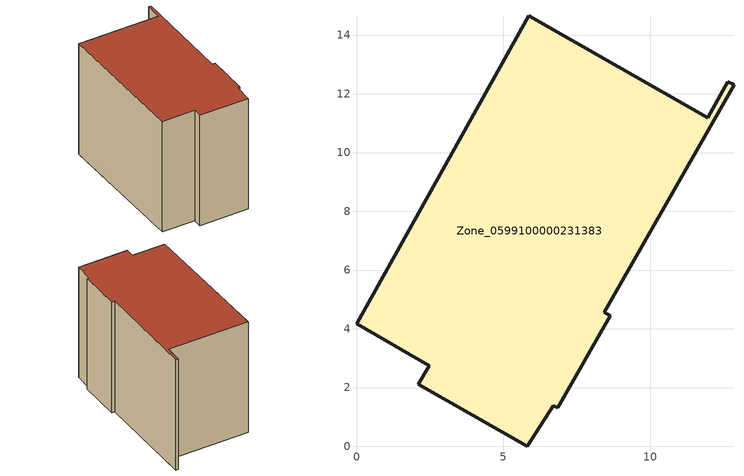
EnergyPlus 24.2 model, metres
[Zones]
Zone_0599100000231383
 floor ground (C_G): 2.1,2.12 2.48,2.75 0,4.17 5.86,14.66 11.95,11.19 12.64,12.41 12.85,12.3 8.43,4.57 8.64,4.45 6.85,1.31 6.69,1.39 5.81,0 z0
 wall outside (C_F): 2.48,2.75 2.1,2.12 5.81,0 6.69,1.39 6.85,1.31 8.64,4.45 8.43,4.57 12.85,12.3 12.64,12.41 11.95,11.19 5.86,14.66 0,4.17 2.48,2.75 z0:10.13
 roof outside (C_R): 8.43,4.57 12.85,12.3 12.64,12.41 11.95,11.19 5.86,14.66 0,4.17 2.48,2.75 2.1,2.12 5.81,0 6.69,1.39 6.85,1.31 8.64,4.45 z10.13
[BUILDING]
Pand.0599100000231383: North Axis=0; Terrain=City; Loads Convergence Tolerance Value=0.04; Temperature Convergence Tolerance Value=0.4; Solar Distribution=FullExterior; Maximum Number of Warmup Days=25; Minimum Number of Warmup Days=1
[Site:Location]
Rotterdam.The.Hague.AP_ZH_NLD Design_Conditions: Latitude=51.96; Longitude=4.45; Time Zone=1; Elevation=-4.5
[SITE:GROUNDTEMPERATURE:BUILDINGSURFACE]
18, 18, 18, 18, 18, 18, 18, 18, 18, 18, 18, 18
[MATERIAL] Thermal Absorptance=0.9; Solar Absorptance=0.7; Visible Absorptance=0.7
Name | Roughness | Thickness | Conductivity | Density | Specific Heat
G.TI.1946 | MediumSmooth | 0.15 | 1 | 540 | 1210
F.TI.1946 | Rough | 0.3 | 0.857143 | 1920 | 840
R.TI.1946 | MediumRough | 0.2 | 0.1 | 1500 | 1000
[CONSTRUCTION]
C_G: G.TI.1946
C_F: F.TI.1946
C_R: R.TI.1946
[ZONE]
Zone_0599100000231383: Type=1; Multiplier=1; Ceiling Height=Autocalculate; Volume=Autocalculate; Floor Area=autocalculate; Part of Total Floor Area=Yes
[ZONEINFILTRATION:DESIGNFLOWRATE]
Infil_Zone_0599100000231383: Zone or ZoneList or Space or SpaceList=Zone_0599100000231383; Schedule=AlwaysOn; Design Flow Rate Calculation Method=Flow/Area; Flow Rate per Floor Area=0.003; Constant Term Coefficient=1; Temperature Term Coefficient=0; Velocity Term Coefficient=0; Velocity Squared Term Coefficient=0
[HVACTEMPLATE:ZONE:IDEALLOADSAIRSYSTEM]
Zone_0599100000231383: Maximum Heating Supply Air Temperature=50; Minimum Cooling Supply Air Temperature=13; Maximum Heating Supply Air Humidity Ratio=0.0156; Minimum Cooling Supply Air Humidity Ratio=0.0077; Heating Limit=NoLimit; Cooling Limit=NoLimit; Dehumidification Control Type=ConstantSensibleHeatRatio; Cooling Sensible Heat Ratio=0.7; Dehumidification Setpoint=60; Humidification Control Type=None; Humidification Setpoint=30; Outdoor Air Method=None; Outdoor Air Flow Rate per Person=0.00944; Outdoor Air Flow Rate per Zone Floor Area=0; Outdoor Air Flow Rate per Zone=0; Demand Controlled Ventilation Type=None; Outdoor Air Economizer Type=NoEconomizer; Heat Recovery Type=None; Sensible Heat Recovery Effectiveness=0.7; Latent Heat Recovery Effectiveness=0.65
[ZONECONTROL:THERMOSTAT]
ThermostatControl_Zone_0599100000231383: Zone or ZoneList=Zone_0599100000231383; Control Type Schedule=DualSetpointControlType; Control 1=Thermostat_Zone_0599100000231383; Temperature Difference Between Cutout And Setpoint=0
[THERMOSTATSETPOINT:DUALSETPOINT]
Thermostat_Zone_0599100000231383: Heating Setpoint Temperature Schedule=HeatingSetpoint_Zone_0599100000231383; Cooling Setpoint Temperature Schedule=CoolingSetpoint_Zone_0599100000231383
[SCHEDULE:COMPACT]
HeatingSetpoint_Zone_0599100000231383: Through: 12/31, For: AllDays, Until: 24:00, 21
CoolingSetpoint_Zone_0599100000231383: Through: 12/31, For: AllDays, Until: 24:00, 24
DualSetpointControlType: Through: 12/31, For: AllDays, Until: 24:00, 4
AlwaysOn: Through: 12/31, For: AllDays, Until: 24:00, 1
